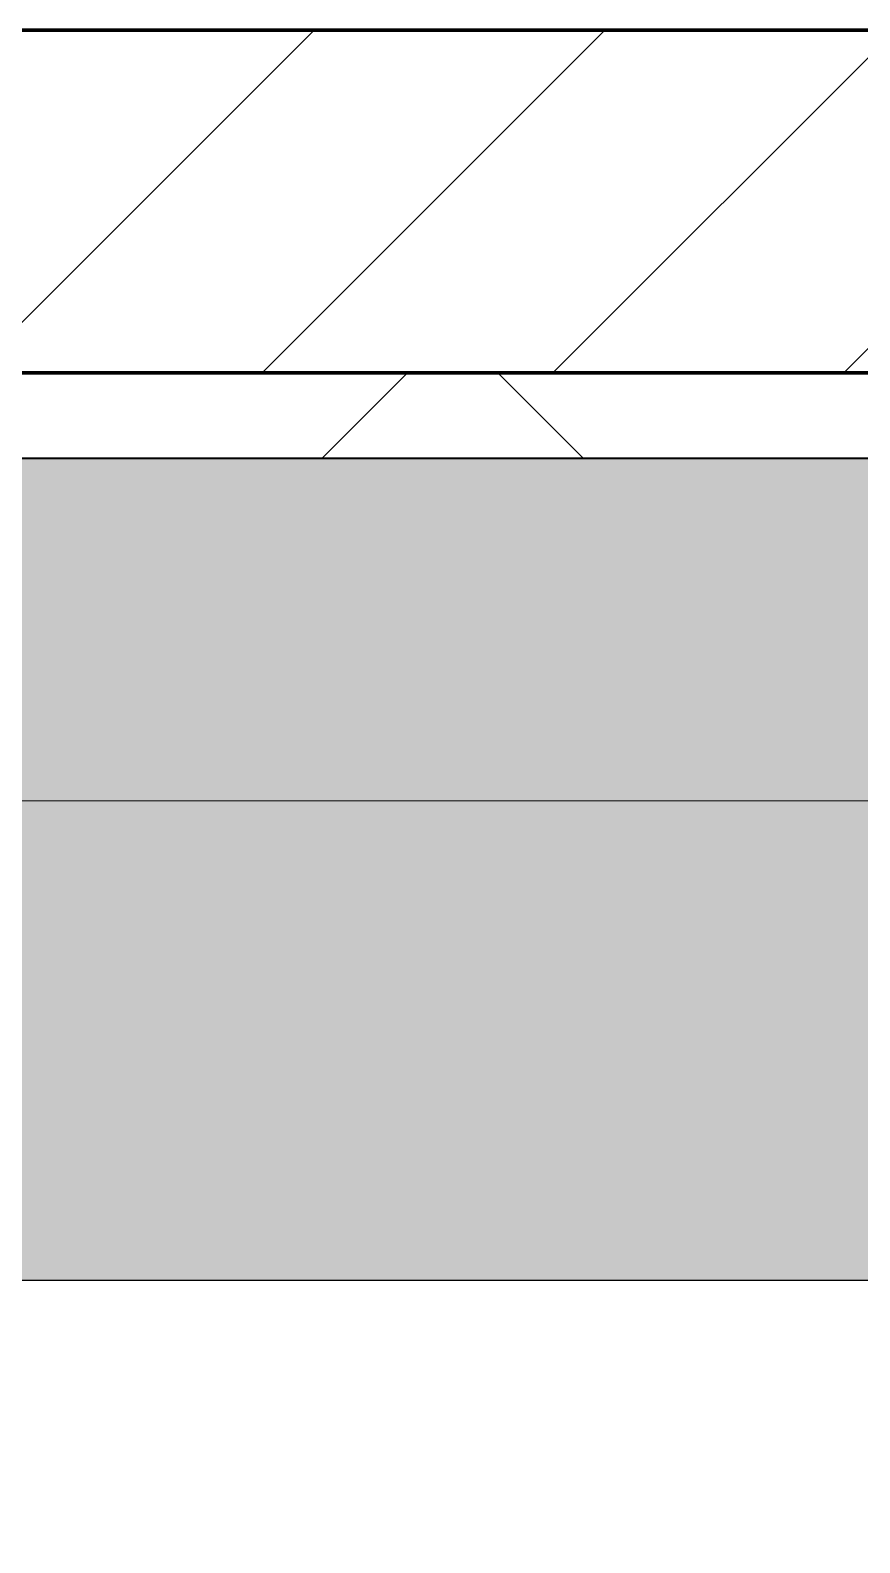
# Model space of a CAD drawing. Header units: millimetres. Extents: x -794334 to -714814, y -17806 to 22403.
# Drawn here: x -776437 to -775953, y 9261 to 10144 of the extents above; entities that cross this region are included whole.
import ezdxf
from ezdxf.xclip import XClip

# ---------------------------------------------------------------- set-up
doc = ezdxf.new("R2010")
doc.units = ezdxf.units.MM
doc.header["$XCLIPFRAME"] = 0
for name, color, linetype, lineweight in [('A-GENM', 1, 'Continuous', 9), ('A-GLAZ-CURT', 2, 'Continuous', 9), ('A-WALL', 5, 'Continuous', 35), ('A-WALL-FNSH', 2, 'Continuous', 35), ('A-WALL-PATT', 1, 'Continuous', 35)]:
    doc.layers.add(name, color=color, linetype=linetype, lineweight=lineweight)
doc.layers.add('A11_ALU.SOLID SHEET', color=2, linetype='Continuous')

# ---------------------------------------------------------------- blocks, each defined once
blk = doc.blocks.new('PPLS-PP19_Custom Tile Pattern - Custom Tile Pattern-V109-4252-01 ENLARGED CONCOURSE LEVEL - REFLECTED CEILING PLAN - SHEET 3')
at = {"layer": 'A-GLAZ-CURT'}
for p, q in [((-300, 0), (300, 0)), ((300, 0), (-300, 0)), ((195.99, 0), (211.57, 0)), ((211.57, 0), (195.99, 0)), ((211.72, 0), (213.31, 0)), ((213.31, 0), (211.72, 0)), ((230.06, 0), (300, 0)), ((-300, -50), (300, -50)), ((300, -50), (-300, -50))]:
    blk.add_line(p, q, dxfattribs=at)
for points, knots in [([(103.09, 0), (101.08, 0), (86.31, 0), (63.34, 0), (35.84, 0), (17.85, 0), (10.65, 0), (7.89, 0)], [-375.435014, -375.435014, -375.435014, -375.435014, -369.147452, -330.153101, -307.516438, -285.83788, -266.820587, -266.820587, -266.820587, -266.820587]), ([(7.92, 0), (21.07, 0), (44.34, 0), (70.92, 0), (82.12, 0), (83.66, 0)], [-5288.039274, -5288.039274, -5288.039274, -5288.039274, -4573.028122, -4094.177415, -3869.465285, -3869.465285, -3869.465285, -3869.465285]), ([(7.94, 0), (15.31, 0), (23.77, 0), (37.44, 0), (45.92, 0), (57.76, 0), (64.47, 0), (72.74, 0), (75.02, 0), (75.82, 0), (75.97, 0)], [-1625.503828, -1625.503828, -1625.503828, -1625.503828, -1206.526904, -1089.329421, -901.315459, -753.071572, -495.328968, -421.953223, -334.951786, -306.669413, -306.669413, -306.669413, -306.669413]), ([(75.89, 0), (74.21, 0), (67.31, 0), (53.52, 0), (37, 0), (24.07, 0), (15.87, 0), (10.43, 0), (8.2, 0)], [-3076.585018, -3076.585018, -3076.585018, -3076.585018, -2950.589685, -2634.532728, -2313.748533, -2106.613311, -1925.670641, -1805.750466, -1805.750466, -1805.750466, -1805.750466]), ([(9.05, 0), (19.65, 0), (41.31, 0), (64.4, 0), (75.8, 0)], [-425.607381, -425.607381, -425.607381, -425.607381, -390.253598, -355.505104, -355.505104, -355.505104, -355.505104]), ([(114.39, 0), (114.2, 0), (112.08, 0), (105.42, 0), (92.38, 0), (85.59, 0), (74.4, 0), (62.26, 0), (51.85, 0), (43.81, 0), (29.53, 0), (20.67, 0), (18.85, 0), (18.16, 0)], [-8148.58938, -8148.58938, -8148.58938, -8148.58938, -8105.191388, -7723.759874, -7531.75727, -7135.649961, -6924.452779, -6738.82075, -6548.303034, -6314.283804, -6135.05769, -5972.647715, -5832.674503, -5832.674503, -5832.674503, -5832.674503]), ([(27.44, 0), (27.9, 0), (29.54, 0), (38.07, 0), (53.39, 0), (71.67, 0), (84.83, 0), (86.01, 0), (92.51, 0), (94.33, 0)], [-5037.309798, -5037.309798, -5037.309798, -5037.309798, -4887.603822, -4705.298446, -4353.683244, -3960.84581, -3759.045785, -3336.541051, -2783.776468, -2783.776468, -2783.776468, -2783.776468]), ([(27.89, 0), (29.09, 0), (33.4, 0), (48.37, 0), (71.92, 0), (100.57, 0), (116.36, 0), (128.63, 0), (128.95, 0)], [-147.777612, -147.777612, -147.777612, -147.777612, -135.792042, -118.513713, -97.899267, -63.759246, -39.050993, -35.895543, -35.895543, -35.895543, -35.895543]), ([(136.44, 0), (121.66, 0), (86.93, 0), (51.16, 0), (31.18, 0)], [-106.750556, -106.750556, -106.750556, -106.750556, -59.610984, 0, 0, 0, 0]), ([(75.8, 0), (73.55, 0), (66.7, 0), (57.82, 0), (46.51, 0), (41.18, 0), (36.02, 0), (35.54, 0), (35.54, 0)], [-365.66848, -365.66848, -365.66848, -365.66848, -357.622665, -341.267687, -334.000314, -326.15566, -319.318397, -317.489778, -317.489778, -317.489778, -317.489778]), ([(36.29, 0), (37.77, 0), (48.82, 0), (64.79, 0), (95.91, 0), (124.45, 0), (132.42, 0), (134.6, 0)], [-314.598523, -314.598523, -314.598523, -314.598523, -305.899624, -287.17622, -249.500363, -194.761443, -152.241002, -152.241002, -152.241002, -152.241002]), ([(75.95, 0), (75.18, 0), (73.37, 0), (71.05, 0), (70.61, 0)], [-173.953406, -173.953406, -173.953406, -173.953406, -31.537676, 0, 0, 0, 0]), ([(142.84, 0), (142.25, 0), (132.27, 0), (111.63, 0), (86.24, 0), (76.29, 0)], [-462.196269, -462.196269, -462.196269, -462.196269, -458.593899, -401.860199, -366.257734, -366.257734, -366.257734, -366.257734]), ([(76.75, 0), (79.45, 0), (100.15, 0), (120.63, 0), (138.28, 0), (138.53, 0)], [-354.536918, -354.536918, -354.536918, -354.536918, -346.313304, -291.370682, -290.5735, -290.5735, -290.5735, -290.5735]), ([(94.4, 0), (94.4, 0), (94.64, 0), (99.11, 0), (108.97, 0), (120.79, 0), (139.94, 0), (163.31, 0), (185.23, 0), (193.62, 0), (194.69, 0), (194.79, 0)], [-2348.345796, -2348.345796, -2348.345796, -2348.345796, -2310.419338, -2233.599744, -2052.234781, -1843.028543, -1530.39897, -1095.004608, -529.74427, -295.064701, -265.121568, -265.121568, -265.121568, -265.121568]), ([(129.02, 0), (129.02, 0), (124.41, 0), (122.35, 0), (114.96, 0), (108.04, 0), (103.09, 0)], [-35.386604, -35.386604, -35.386604, -35.386604, -31.430235, -22.807238, -15.488593, 0, 0, 0, 0]), ([(157.9, 0), (156.77, 0), (151.67, 0), (143.29, 0), (134.04, 0), (126.24, 0), (118.6, 0), (114.23, 0), (111.98, 0), (105.66, 0), (105.23, 0), (105.23, 0)], [-10292.955006, -10292.955006, -10292.955006, -10292.955006, -10098.273015, -9847.788484, -9677.714971, -9567.007022, -9453.21225, -9220.200448, -9012.77275, -8966.157302, -8929.495943, -8929.495943, -8929.495943, -8929.495943]), ([(105.26, 0), (105.52, 0), (111.01, 0), (112.65, 0), (113.59, 0)], [-8920.561005, -8920.561005, -8920.561005, -8920.561005, -8814.835624, -8577.462505, -8577.462505, -8577.462505, -8577.462505]), ([(128.58, 0), (128.8, 0), (130.16, 0), (139.26, 0), (152.67, 0), (161.24, 0), (162.19, 0), (162.75, 0)], [-633.326174, -633.326174, -633.326174, -633.326174, -627.736123, -618.981161, -602.094757, -592.980799, -581.414464, -581.414464, -581.414464, -581.414464]), ([(137.1, 0), (136, 0), (133.64, 0), (129.87, 0), (129.11, 0)], [-670.405967, -670.405967, -670.405967, -670.405967, -651.020627, -640.742133, -640.742133, -640.742133, -640.742133]), ([(168.37, 0), (167.68, 0), (162.8, 0), (154.37, 0), (143.7, 0)], [-543.375029, -543.375029, -543.375029, -543.375029, -530.793311, -463.975619, -463.975619, -463.975619, -463.975619]), ([(193.8, 0), (193.33, 0), (190.11, 0), (183.13, 0), (171, 0), (161.95, 0), (161.28, 0), (158.35, 0), (157.85, 0), (157.77, 0)], [-11665.349007, -11665.349007, -11665.349007, -11665.349007, -11565.880756, -11105.624034, -10839.086983, -10768.332124, -10666.779182, -10580.760289, -10550.278881, -10550.278881, -10550.278881, -10550.278881]), ([(300, 0), (286.53, 0), (254.22, 0), (207.11, 0), (177.41, 0), (159.34, 0), (158.33, 0), (158.3, 0)], [-285.253232, -285.253232, -285.253232, -285.253232, -244.693688, -187.987675, -143.776725, -129.632772, -123.352749, -123.352749, -123.352749, -123.352749]), ([(159.07, 0), (159.13, 0), (160.84, 0), (165.21, 0), (174.15, 0), (185.98, 0), (208.82, 0), (219.42, 0), (230.06, 0)], [-115.643202, -115.643202, -115.643202, -115.643202, -114.681583, -87.660824, -65.295536, -41.623857, -24.459831, 0, 0, 0, 0]), ([(162.75, 0), (165.4, 0), (170.91, 0), (172.61, 0), (172.61, 0)], [-111.264224, -111.264224, -111.264224, -111.264224, -56.742688, -19.085662, -19.085662, -19.085662, -19.085662]), ([(247.1, 0), (246.76, 0), (245.04, 0), (238.34, 0), (226.56, 0), (221.1, 0), (200.27, 0), (182.99, 0), (174.27, 0), (169.67, 0), (168.99, 0)], [-9649.085549, -9649.085549, -9649.085549, -9649.085549, -9581.591397, -9406.094246, -9221.510254, -9016.44624, -8717.832359, -8253.978395, -8152.463617, -8069.855175, -8069.855175, -8069.855175, -8069.855175]), ([(215.22, 0), (214.62, 0), (210.55, 0), (203.98, 0), (187.54, 0), (175.3, 0), (169.49, 0)], [-203.825446, -203.825446, -203.825446, -203.825446, -198.527383, -184.406837, -162.427601, -142.916156, -142.916156, -142.916156, -142.916156]), ([(171.51, 0), (176.48, 0), (193.23, 0), (201.73, 0), (207.5, 0), (210.1, 0), (210.85, 0)], [-7971.819559, -7971.819559, -7971.819559, -7971.819559, -7784.112253, -7606.717214, -7289.299508, -7179.657833, -7179.657833, -7179.657833, -7179.657833]), ([(172.07, 0), (177.66, 0), (187.87, 0), (201.08, 0), (206.5, 0), (210.43, 0), (211.37, 0)], [-255.364076, -255.364076, -255.364076, -255.364076, -237.955587, -223.92608, -215.862851, -213.196106, -213.196106, -213.196106, -213.196106]), ([(211.43, 0), (212.23, 0), (217.05, 0), (241.96, 0), (266.73, 0), (281.71, 0), (291.71, 0), (296.52, 0), (297.86, 0), (298.09, 0)], [-7152.037465, -7152.037465, -7152.037465, -7152.037465, -7042.621073, -6582.165592, -6068.460911, -5766.029927, -5566.724884, -5280.360606, -5199.253518, -5199.253518, -5199.253518, -5199.253518]), ([(300, 0), (288.22, 0), (262, 0), (230.43, 0), (219.94, 0), (219.02, 0)], [-12528.858583, -12528.858583, -12528.858583, -12528.858583, -11905.454923, -11162.864862, -10856.732305, -10856.732305, -10856.732305, -10856.732305]), ([(219.9, 0), (220.86, 0), (227.84, 0), (242.06, 0), (246.54, 0), (246.96, 0)], [-10670.940496, -10670.940496, -10670.940496, -10670.940496, -10511.382485, -9925.173265, -9834.877357, -9834.877357, -9834.877357, -9834.877357]), ([(284.76, 0), (284.76, 0), (285.09, 0), (287.47, 0), (293.59, 0), (297.76, 0), (300, 0)], [-4110.630118, -4110.630118, -4110.630118, -4110.630118, -4053.389046, -3959.664717, -3862.421465, -3746.95702, -3746.95702, -3746.95702, -3746.95702]), ([(297.38, 0), (295.84, 0), (291.62, 0), (285.38, 0), (284.87, 0)], [-4803.172655, -4803.172655, -4803.172655, -4803.172655, -4358.271401, -4143.037883, -4143.037883, -4143.037883, -4143.037883])]:
    blk.add_open_spline(points, degree=3, knots=knots, dxfattribs=at)
for points in [[(80.35, 0), (79.57, 0), (78.27, 0), (76.63, 0)], [(84.06, 0), (83.48, 0), (82.41, 0), (81.72, 0)], [(168.74, 0), (168.74, 0), (169.81, 0), (171.51, 0)], [(195.11, 0), (194.91, 0), (194.44, 0), (193.8, 0)], [(211.6, 0), (213.08, 0), (214.43, 0), (215.11, 0)]]:
    blk.add_open_spline(points, degree=3, dxfattribs=at)
blk = doc.blocks.new('PPLS-PP19_Custom Tile Pattern - Custom Tile Pattern-V110-4252-01 ENLARGED CONCOURSE LEVEL - REFLECTED CEILING PLAN - SHEET 3')
at = {"layer": 'A-GLAZ-CURT'}
for p, q in [((-300, 0), (300, 0)), ((300, 0), (-300, 0)), ((-293.07, 0), (-275.75, 0)), ((-275.75, 0), (-293.07, 0)), ((-222.32, 0), (-205, 0)), ((-205, 0), (-222.32, 0)), ((-300, -50), (300, -50)), ((300, -50), (-300, -50))]:
    blk.add_line(p, q, dxfattribs=at)
at = {"layer": 'A-GLAZ-CURT', "flags": 128}
for points in [[(-300, 0), (-291.56, 0), (-283.3, 0), (-275.2, 0), (-267.26, 0), (-259.45, 0), (-252.69, 0)], [(-252.69, 0), (-259.67, 0), (-267.51, 0), (-275.48, 0), (-283.55, 0), (-291.73, 0), (-300, 0)], [(-184.82, 0), (-190.44, 0), (-196.37, 0), (-202.58, 0), (-209.04, 0), (-215.73, 0), (-222.63, 0), (-229.72, 0), (-236.97, 0), (-244.39, 0), (-251.96, 0)], [(-251.77, 0), (-244.2, 0), (-236.74, 0), (-229.36, 0), (-222.06, 0), (-214.83, 0), (-207.71, 0), (-200.76, 0), (-194.02, 0), (-187.54, 0), (-181.38, 0), (-175.58, 0), (-170.25, 0), (-165.64, 0), (-162.01, 0), (-159.53, 0), (-157.46, 0), (-154.52, 0), (-149.42, 0), (-141.84, 0), (-132.81, 0), (-126.08, 0)], [(-125.17, 0), (-128.55, 0), (-134.16, 0), (-140.03, 0), (-145.5, 0), (-150.63, 0), (-155.53, 0), (-160.27, 0), (-164.95, 0), (-169.65, 0), (-174.47, 0), (-179.49, 0), (-184.81, 0)]]:
    blk.add_lwpolyline(points, dxfattribs=at)
at = {"layer": 'A-GLAZ-CURT'}
for points, knots in [([(-300, 0), (-284.65, 0), (-268.57, 0), (-253.65, 0), (-252.69, 0)], [-5323.127839, -5323.127839, -5323.127839, -5323.127839, -4502.809032, -4445.722833, -4445.722833, -4445.722833, -4445.722833]), ([(-253.04, 0), (-262.78, 0), (-278.03, 0), (-294.48, 0), (-300, 0)], [-14311.641192, -14311.641192, -14311.641192, -14311.641192, -13729.592194, -13439.944408, -13439.944408, -13439.944408, -13439.944408]), ([(-253.69, 0), (-258.13, 0), (-262.64, 0), (-264.9, 0), (-265.4, 0)], [-531.287897, -531.287897, -531.287897, -531.287897, -208.940337, 0, 0, 0, 0]), ([(-258.6, 0), (-257.91, 0), (-256.19, 0), (-254.01, 0), (-252.71, 0)], [-5722.54675, -5722.54675, -5722.54675, -5722.54675, -5657.471696, -5576.65182, -5576.65182, -5576.65182, -5576.65182]), ([(-137.88, 0), (-140.56, 0), (-147.66, 0), (-147.69, 0), (-158.72, 0), (-174.02, 0), (-185.59, 0), (-209.77, 0), (-231.85, 0), (-248.37, 0), (-252.8, 0)], [-3187.727384, -3187.727384, -3187.727384, -3187.727384, -2919.378265, -2477.344047, -2237.412286, -2029.680487, -1755.085331, -1400.429864, -858.079193, -552.224852, -552.224852, -552.224852, -552.224852]), ([(-116.94, 0), (-122.63, 0), (-150.61, 0), (-194.93, 0), (-239.09, 0), (-252.69, 0)], [-17681.329556, -17681.329556, -17681.329556, -17681.329556, -17136.203329, -15131.813646, -14318.569296, -14318.569296, -14318.569296, -14318.569296]), ([(-252.33, 0), (-249.79, 0), (-239.61, 0), (-225.99, 0), (-213.1, 0), (-200.2, 0), (-191.67, 0), (-186.07, 0), (-185.9, 0)], [-5568.921334, -5568.921334, -5568.921334, -5568.921334, -5413.335975, -5017.494783, -4832.723979, -4666.091899, -4349.945572, -4339.918005, -4339.918005, -4339.918005, -4339.918005]), ([(-252.19, 0), (-222.89, 0), (-173.87, 0), (-129.95, 0), (-110.8, 0), (-99.5, 0), (-91.46, 0)], [-4435.939865, -4435.939865, -4435.939865, -4435.939865, -2700.551212, -1002.059161, -460.363443, 0, 0, 0, 0]), ([(-133.82, 0), (-135.51, 0), (-137.8, 0), (-149.31, 0), (-162.01, 0), (-177.91, 0), (-199.46, 0), (-216.65, 0), (-231.26, 0), (-233.46, 0), (-234, 0)], [-2731.647847, -2731.647847, -2731.647847, -2731.647847, -2418.507304, -2308.929706, -2113.765672, -1763.376603, -1422.553702, -978.033455, -846.069444, -682.911962, -682.911962, -682.911962, -682.911962]), ([(-233.49, 0), (-233.44, 0), (-232.38, 0), (-230.74, 0), (-225.3, 0), (-223.63, 0)], [-455.274641, -455.274641, -455.274641, -455.274641, -440.605512, -119.536984, 0, 0, 0, 0]), ([(-223.63, 0), (-219.39, 0), (-206.17, 0), (-188.58, 0), (-169.02, 0), (-152.12, 0), (-136.84, 0), (-127.33, 0), (-124.19, 0), (-123.43, 0), (-123.28, 0)], [-5463.295695, -5463.295695, -5463.295695, -5463.295695, -5161.076232, -4739.070012, -4465.409639, -4149.119819, -3839.893365, -3647.167523, -3488.92562, -3439.852845, -3439.852845, -3439.852845, -3439.852845]), ([(-183.92, 0), (-178.74, 0), (-170.52, 0), (-158.7, 0), (-157.22, 0)], [-4301.511651, -4301.511651, -4301.511651, -4301.511651, -4000.813434, -3840.635403, -3840.635403, -3840.635403, -3840.635403]), ([(-152.35, 0), (-151.03, 0), (-147.71, 0), (-143.57, 0), (-138.62, 0)], [-3494.978217, -3494.978217, -3494.978217, -3494.978217, -3371.022232, -3227.460399, -3227.460399, -3227.460399, -3227.460399]), ([(-118.78, 0), (-121.86, 0), (-126.28, 0), (-136.96, 0), (-147.46, 0), (-150.03, 0), (-150.57, 0)], [-5938.474035, -5938.474035, -5938.474035, -5938.474035, -5700.061948, -5508.838257, -5298.784692, -5196.16478, -5196.16478, -5196.16478, -5196.16478]), ([(-150.34, 0), (-150.07, 0), (-147.75, 0), (-142.6, 0), (-127.26, 0), (-107.3, 0), (-90.42, 0), (-75.26, 0), (-68.41, 0), (-65.12, 0), (-63.63, 0)], [-4948.728362, -4948.728362, -4948.728362, -4948.728362, -4883.323924, -4440.880425, -4054.690705, -3793.097032, -3402.597032, -3144.956779, -3050.982048, -2969.237017, -2969.237017, -2969.237017, -2969.237017]), ([(-116.94, 0), (-124.02, 0), (-134.11, 0), (-147.74, 0), (-149.07, 0)], [-6853.087288, -6853.087288, -6853.087288, -6853.087288, -6449.282163, -6277.220794, -6277.220794, -6277.220794, -6277.220794]), ([(-148.23, 0), (-146.94, 0), (-140.15, 0), (-137.28, 0), (-133.93, 0), (-128.78, 0), (-126.5, 0)], [-6162.058746, -6162.058746, -6162.058746, -6162.058746, -6017.569127, -5560.701257, -5364.112219, -5231.017328, -5231.017328, -5231.017328, -5231.017328]), ([(-116.94, 0), (-120.22, 0), (-127.42, 0), (-139.03, 0), (-146.11, 0), (-146.95, 0)], [-1116.396656, -1116.396656, -1116.396656, -1116.396656, -945.742622, -741.901385, -489.130243, -489.130243, -489.130243, -489.130243]), ([(-146.69, 0), (-146.59, 0), (-145.49, 0), (-135.69, 0), (-128.29, 0), (-125.15, 0)], [-420.34245, -420.34245, -420.34245, -420.34245, -406.956646, -290.263673, 0, 0, 0, 0]), ([(-127.41, 0), (-131.63, 0), (-133.16, 0), (-134.09, 0), (-134.15, 0)], [-8540.990293, -8540.990293, -8540.990293, -8540.990293, -8266.114998, -8246.473386, -8246.473386, -8246.473386, -8246.473386]), ([(-134.15, 0), (-133.32, 0), (-130.31, 0), (-117.33, 0), (-92.04, 0), (-74.02, 0), (-62.74, 0), (-60.36, 0), (-59.97, 0)], [-7657.439573, -7657.439573, -7657.439573, -7657.439573, -7293.749979, -6839.55839, -6236.997189, -5713.340575, -5140.470607, -5006.787413, -5006.787413, -5006.787413, -5006.787413]), ([(-120.13, 0), (-120.14, 0), (-120.24, 0), (-121.3, 0), (-129.25, 0), (-133.82, 0)], [-2933.992132, -2933.992132, -2933.992132, -2933.992132, -2920.575025, -2840.280255, -2731.647847, -2731.647847, -2731.647847, -2731.647847]), ([(-113.43, 0), (-113.44, 0), (-113.96, 0), (-119.73, 0), (-125.43, 0), (-127.03, 0), (-127.41, 0)], [-328.499627, -328.499627, -328.499627, -328.499627, -282.672656, -98.539552, -24.539552, 0, 0, 0, 0]), ([(-126.5, 0), (-122.44, 0), (-108.71, 0), (-86.68, 0), (-63.44, 0), (-54.4, 0), (-48.53, 0), (-30.79, 0), (-18.03, 0), (8.61, 0), (15.02, 0), (22.91, 0), (31, 0), (39.04, 0), (51.19, 0), (58.74, 0), (61.34, 0), (61.45, 0)], [-5231.017328, -5231.017328, -5231.017328, -5231.017328, -4994.692869, -4542.524482, -4008.285538, -3689.699207, -3546.54457, -3315.260113, -2864.387349, -2439.246196, -2084.094819, -1956.422387, -1818.904206, -1645.594513, -1443.202566, -1228.752106, -1120.932285, -1120.932285, -1120.932285, -1120.932285]), ([(-125.15, 0), (-124.93, 0), (-121.96, 0), (-113.01, 0), (-98.9, 0), (-85.29, 0), (-71.67, 0), (-65.93, 0), (-65.07, 0)], [-3362.7396, -3362.7396, -3362.7396, -3362.7396, -3342.215224, -3074.362186, -2902.289527, -2605.247022, -2322.099534, -2241.8264, -2241.8264, -2241.8264, -2241.8264]), ([(-122.08, 0), (-122.01, 0), (-121.69, 0), (-121.2, 0), (-120.88, 0)], [-3136.336417, -3136.336417, -3136.336417, -3136.336417, -3110.304437, -3035.164275, -3035.164275, -3035.164275, -3035.164275]), ([(-49.02, 0), (-51.9, 0), (-61.51, 0), (-81.23, 0), (-99.51, 0), (-114.02, 0), (-117.28, 0), (-118.78, 0)], [-1352.902468, -1352.902468, -1352.902468, -1352.902468, -1060.00838, -740.068933, -229.489605, -116.330425, 0, 0, 0, 0]), ([(-49.02, 0), (-52.25, 0), (-62.44, 0), (-85.2, 0), (-106.99, 0), (-115.78, 0), (-117.12, 0)], [-3259.978906, -3259.978906, -3259.978906, -3259.978906, -2842.901703, -2193.204658, -1433.981041, -1037.270589, -1037.270589, -1037.270589, -1037.270589]), ([(-86.16, 0), (-91.37, 0), (-101.09, 0), (-111.82, 0), (-116.68, 0)], [-1681.3698, -1681.3698, -1681.3698, -1681.3698, -1374.161226, -1120.9132, -1120.9132, -1120.9132, -1120.9132]), ([(-49.51, 0), (-50.46, 0), (-59.92, 0), (-78.2, 0), (-102.7, 0), (-114.1, 0), (-116.66, 0)], [-8137.138066, -8137.138066, -8137.138066, -8137.138066, -8073.216054, -7508.296369, -7004.680444, -6858.444941, -6858.444941, -6858.444941, -6858.444941]), ([(-116.55, 0), (-115.7, 0), (-114.33, 0), (-113.43, 0), (-113.43, 0)], [-656.999253, -656.999253, -656.999253, -656.999253, -394.672656, -330.879064, -330.879064, -330.879064, -330.879064]), ([(-72.93, 0), (-75.51, 0), (-87.54, 0), (-103.49, 0), (-116.31, 0)], [-19442.345229, -19442.345229, -19442.345229, -19442.345229, -18935.241197, -17701.573127, -17701.573127, -17701.573127, -17701.573127]), ([(-115.82, 0), (-114.96, 0), (-110.41, 0), (-96.78, 0), (-75.1, 0), (-59.27, 0), (-49.07, 0)], [-5724.064692, -5724.064692, -5724.064692, -5724.064692, -5430.283136, -5103.229623, -4799.173296, -4267.986902, -4267.986902, -4267.986902, -4267.986902]), ([(9.32, 0), (9.08, 0), (7.65, 0), (2.57, 0), (-12.23, 0), (-25.64, 0), (-40, 0), (-56.24, 0), (-75.59, 0), (-94, 0), (-112.01, 0), (-114.94, 0), (-115.63, 0)], [-2922.926651, -2922.926651, -2922.926651, -2922.926651, -2882.788014, -2720.818881, -2518.50168, -2125.455881, -1792.521578, -1466.981642, -1208.454564, -789.402658, -501.969187, -243.577221, -243.577221, -243.577221, -243.577221]), ([(-91.46, 0), (-90.09, 0), (-84.7, 0), (-77.43, 0), (-72.73, 0), (-72.64, 0), (-72.64, 0)], [-19832.387487, -19832.387487, -19832.387487, -19832.387487, -19753.885894, -19541.04734, -19478.625389, -19471.062469, -19471.062469, -19471.062469, -19471.062469]), ([(-63.96, 0), (-64.13, 0), (-72.5, 0), (-80.63, 0), (-86.16, 0)], [-2171.769325, -2171.769325, -2171.769325, -2171.769325, -2007.031671, -1681.3698, -1681.3698, -1681.3698, -1681.3698]), ([(-29.03, 0), (-33.97, 0), (-43.74, 0), (-56.37, 0), (-71.66, 0), (-77.83, 0), (-82.66, 0), (-83.28, 0), (-83.28, 0)], [-2680.714891, -2680.714891, -2680.714891, -2680.714891, -2413.671296, -2161.752162, -2006.592567, -1646.621388, -1424.436217, -1393.971743, -1393.971743, -1393.971743, -1393.971743]), ([(-83.28, 0), (-83.28, 0), (-82.91, 0), (-76.14, 0), (-62.97, 0), (-48.14, 0), (-36.49, 0), (-33.57, 0), (-29.94, 0), (-28.57, 0)], [-1393.4169, -1393.4169, -1393.4169, -1393.4169, -1353.722004, -1274.333717, -1073.56893, -651.549973, -296.515819, -83.513472, 0, 0, 0, 0]), ([(-66.39, 0), (-66.39, 0), (-63.63, 0), (-53.63, 0), (-34.42, 0), (-29.82, 0), (-29.19, 0)], [-2493.31794, -2493.31794, -2493.31794, -2493.31794, -2315.303971, -1809.437387, -963.711516, -666.19313, -666.19313, -666.19313, -666.19313]), ([(31.18, 0), (25.97, 0), (11.99, 0), (-16.92, 0), (-47.42, 0), (-65.77, 0), (-66.37, 0), (-66.38, 0)], [-4496.803627, -4496.803627, -4496.803627, -4496.803627, -4222.080604, -3745.412743, -2981.410125, -2542.574734, -2498.224237, -2498.224237, -2498.224237, -2498.224237]), ([(-63.63, 0), (-61.49, 0), (-57.39, 0), (-55.24, 0), (-51.27, 0), (-49.09, 0)], [-2969.237017, -2969.237017, -2969.237017, -2969.237017, -2851.217951, -2734.127174, -2602.42699, -2602.42699, -2602.42699, -2602.42699]), ([(-58.83, 0), (-58.37, 0), (-57.29, 0), (-54.78, 0), (-50.67, 0), (-49.79, 0)], [-4859.52896, -4859.52896, -4859.52896, -4859.52896, -4680.891996, -4469.85053, -4417.7536, -4417.7536, -4417.7536, -4417.7536]), ([(-51.83, 0), (-51.83, 0), (-51.78, 0), (-50.48, 0), (-49.48, 0)], [-632.814994, -632.814994, -632.814994, -632.814994, -627.965721, -515.928705, -515.928705, -515.928705, -515.928705]), ([(76.63, 0), (74.8, 0), (67.65, 0), (53.52, 0), (37, 0), (24.07, 0), (12.82, 0), (-2.9, 0), (-20.62, 0), (-32.81, 0), (-44.85, 0), (-51.43, 0), (-51.79, 0)], [-3095.572228, -3095.572228, -3095.572228, -3095.572228, -2950.589685, -2634.532728, -2313.748533, -2106.613311, -1925.670641, -1617.263037, -1290.787923, -1039.307308, -819.71621, -644.910881, -644.910881, -644.910881, -644.910881]), ([(-49.11, 0), (-47.67, 0), (-45.11, 0), (-42.62, 0), (-41.76, 0)], [-4404.467308, -4404.467308, -4404.467308, -4404.467308, -4321.566175, -4270.495146, -4270.495146, -4270.495146, -4270.495146]), ([(-26.75, 0), (-27.82, 0), (-35.22, 0), (-43.33, 0), (-49.06, 0)], [-8718.362214, -8718.362214, -8718.362214, -8718.362214, -8532.293389, -8147.177021, -8147.177021, -8147.177021, -8147.177021]), ([(-48.94, 0), (-47.07, 0), (-45.86, 0), (-40.22, 0), (-36.78, 0)], [-494.923125, -494.923125, -494.923125, -494.923125, -260.442412, 0, 0, 0, 0]), ([(-48.87, 0), (-46.83, 0), (-43.63, 0), (-40.79, 0), (-40.46, 0), (-40.44, 0)], [-2598.08239, -2598.08239, -2598.08239, -2598.08239, -2474.780881, -2410.990208, -2350.645972, -2350.645972, -2350.645972, -2350.645972]), ([(-36.33, 0), (-36.43, 0), (-37.27, 0), (-45.02, 0), (-45.68, 0), (-48.36, 0), (-48.79, 0)], [-1855.773136, -1855.773136, -1855.773136, -1855.773136, -1810.870157, -1672.078046, -1405.135169, -1360.9003, -1360.9003, -1360.9003, -1360.9003]), ([(-48.76, 0), (-44.97, 0), (-31.99, 0), (-12.78, 0), (4.23, 0), (9.64, 0), (10.14, 0), (10.18, 0)], [-4262.601366, -4262.601366, -4262.601366, -4262.601366, -4065.652676, -3589.737505, -3285.047089, -3066.359526, -3044.715262, -3044.715262, -3044.715262, -3044.715262]), ([(-36.62, 0), (-36.62, 0), (-40.35, 0), (-42.89, 0), (-46.55, 0), (-48.45, 0)], [-4069.478503, -4069.478503, -4069.478503, -4069.478503, -3858.647035, -3538.256648, -3284.996266, -3284.996266, -3284.996266, -3284.996266])]:
    blk.add_open_spline(points, degree=3, knots=knots, dxfattribs=at)
blk = doc.blocks.new('Curved Concourse Ceiling5 - Curved Concourse Ceiling-12515229-4252-01 ENLARGED CONCOURSE LEVEL - REFLECTED CEILING PLAN - SHEET 3')
at = {"layer": 'A-GENM'}
h = blk.add_hatch(color=256, dxfattribs=at)
h.paths.add_polyline_path([(-768763.28, 4129.03), (-768657.49, 4129.04), (-768657.5, 9894.02), (-777707.49, 9894.02), (-777707.42, 4129.03), (-769849.31, 4129.03)])
h.paths.add_polyline_path([(-768857.49, 4329.03), (-777507.49, 4329.03), (-777507.49, 9694.03), (-768857.49, 9694.03), (-768857.49, 4419.87)])
blk.add_hatch(color=256, dxfattribs=at).paths.add_polyline_path([(-777227.49, 9414.03), (-769137.49, 9414.03), (-768857.49, 9694.03), (-777507.49, 9694.03), (-777293.75, 9480.28)])
for p, q in [((-768657.49, 9894.03), (-777707.49, 9894.03)), ((-768657.49, 9894.03), (-777707.49, 9894.03)), ((-768857.49, 9694.03), (-777507.49, 9694.03)), ((-768857.49, 9694.03), (-777507.49, 9694.03)), ((-777227.49, 9414.03), (-769137.49, 9414.03)), ((-769137.49, 9414.03), (-777227.49, 9414.03))]:
    blk.add_line(p, q, dxfattribs=at)
blk = doc.blocks.new('*U1029')
at = {"layer": 'A-GENM'}
blk.add_blockref('Curved Concourse Ceiling5 - Curved Concourse Ceiling-12515229-4252-01 ENLARGED CONCOURSE LEVEL - REFLECTED CEILING PLAN - SHEET 3', (778882.37, -3579.02), dxfattribs=at)
at = {"layer": 'A-GLAZ-CURT', "rotation": 180}
for name, p in [('PPLS-PP19_Custom Tile Pattern - Custom Tile Pattern-V110-4252-01 ENLARGED CONCOURSE LEVEL - REFLECTED CEILING PLAN - SHEET 3', (2400, 6315)), ('PPLS-PP19_Custom Tile Pattern - Custom Tile Pattern-V109-4252-01 ENLARGED CONCOURSE LEVEL - REFLECTED CEILING PLAN - SHEET 3', (3000, 6315))]:
    blk.add_blockref(name, p, dxfattribs=at)
blk = doc.blocks.new('*U1230')
for points in [[(0, 0), (9050, 0), (9050, 5765), (0, 5765)], [(480, 480), (8570, 480), (8570, 5285), (480, 5285)]]:
    blk.add_lwpolyline(points, close=True)
blk = doc.blocks.new('*U1630')
for points in [[(-4139.52, 6315), (-75674.95, 6315), (-75674.95, 550), (-4139.52, 550)], [(-33025.12, 550), (-23975.12, 550), (-23975.12, 6315), (-33025.12, 6315)]]:
    blk.add_lwpolyline(points, close=True)
blk.add_blockref('*U1230', (-33025.12, 550))

msp = doc.modelspace()

# ---------------------------------------------------------------- block references
at = {"layer": 'A11_ALU.SOLID SHEET'}
ref = msp.add_blockref('*U1630', (-744681.24, 3579.02), dxfattribs=at)
XClip(ref).set_block_clipping_path([(-45802.4668593339, -9620.0029952967), (23702.8690583039, 10334.9999958097)])

# ---------------------------------------------------------------- next in the draw order: hatches: boundary and pattern name
at = {"layer": 'A-WALL-PATT', "lineweight": 9}
h = msp.add_hatch(dxfattribs=at)
h.set_pattern_fill('FP_2', color=256, style=0, pattern_type=2)
h.set_pattern_definition([(45, (0, 0), (-84.852814, 84.852814), [])])
h.paths.add_polyline_path([(-745742.17, 9944.02), (-745742.17, 10144.02), (-783082.17, 10144.02), (-783082.17, 9944.02), (-747042.87, 9944.02)])
h = msp.add_hatch(dxfattribs=at)
h.set_pattern_fill('FP_5', color=256, style=0, pattern_type=2)
h.set_pattern_definition([(45, (0, 0), (-212.13203, 212.13203), []), (135, (0, 0), (-212.13203, -212.13203), [])])
h.paths.add_polyline_path([(-748821.9, 9894.02), (-748821.9, 9944.02), (-783057.37, 9944.02), (-783057.37, 9894.02), (-749214.91, 9894.02)])

# ---------------------------------------------------------------- next in the draw order: linework, layer by layer
at = {"layer": 'A-WALL', "color": 7, "lineweight": 70}
for p, q in [((-783082.17, 10144.02), (-745742.17, 10144.02)), ((-783057.37, 9944.02), (-748821.9, 9944.02)), ((-748821.9, 9944.02), (-783057.37, 9944.02))]:
    msp.add_line(p, q, dxfattribs=at)
at = {"layer": 'A-WALL-FNSH', "color": 250}
msp.add_line((-748821.9, 9894.02), (-783057.37, 9894.02), dxfattribs=at)

# ---------------------------------------------------------------- next in the draw order: block references
msp.add_blockref('*U1029', (-778882.37, 3579.02))

doc.saveas('drawing.dxf')
